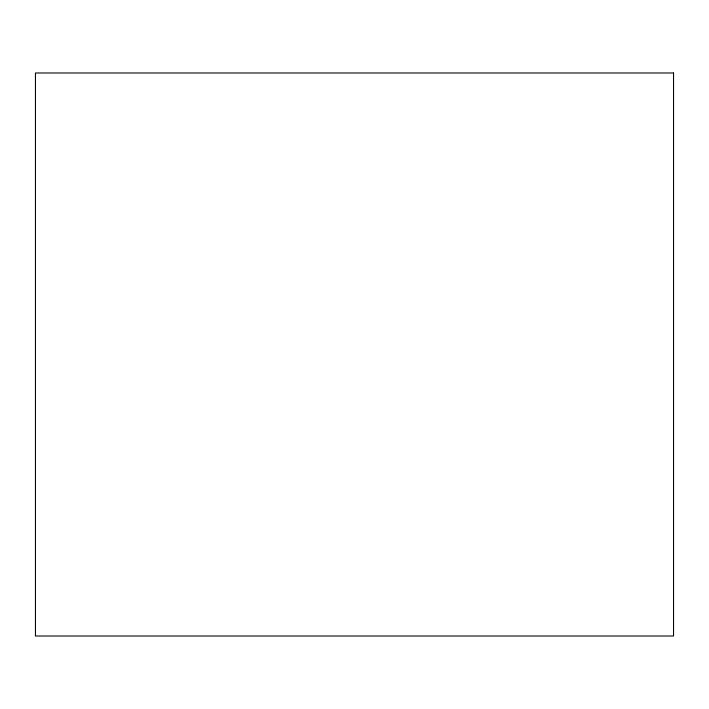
<?xml version="1.0" encoding="UTF-8"?>
<svg xmlns="http://www.w3.org/2000/svg" width="709" height="709" viewBox="0 0 709 709"><rect width="100%" height="100%" fill="white"/><g stroke="black" fill="none" stroke-linecap="round" stroke-linejoin="round"><path stroke-width="1.06" d="M673.55 72.983L35.45 72.983L35.45 636.017L673.55 636.017L673.55 72.983"/></g></svg>
